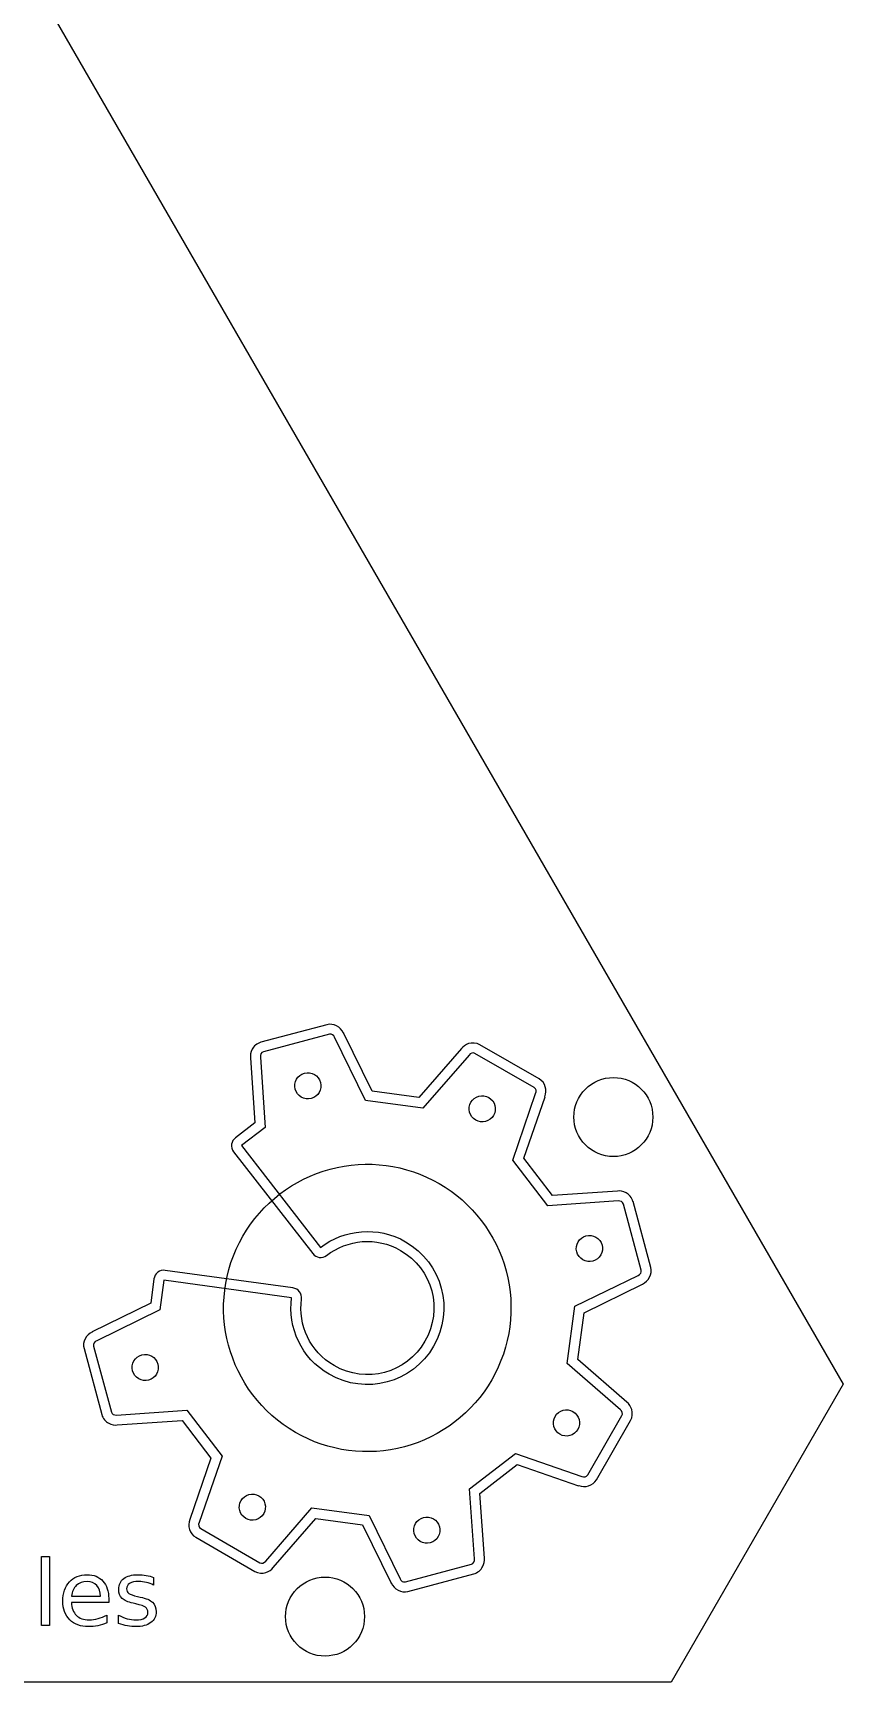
# Model space of a CAD drawing. Extents: x -55 to 123, y 94 to 249.
# Drawn here: x 85.1 to 123, y 94.2 to 171.4 of the extents above; entities that cross this region are included whole.
import ezdxf

# ---------------------------------------------------------------- set-up
doc = ezdxf.new("R2010")
doc.units = 0
doc.layers.get('0').update_dxf_attribs({"linetype": 'CONTINUOUS'})

msp = doc.modelspace()

# ---------------------------------------------------------------- linework, layer by layer
at = {"color": 7}
for p, q in [((41.912222, 248.554189), (122.98848, 108.125969)), ((98.521145, 122.246738), (98.521145, 122.246738)), ((106.627834, 120.706794), (106.627834, 120.706794)), ((114.08534, 120.62745), (114.08534, 120.62745)), ((94.889915, 115.054574), (94.889915, 115.054574)), ((111.27125, 113.885599), (111.27125, 113.885599)), ((90.159976, 109.496616), (90.159976, 109.496616)), ((122.98848, 108.125969), (114.93848, 94.182959)), ((109.731312, 105.778905), (109.731312, 105.778905)), ((94.803399, 102.675424), (94.803399, 102.675424)), ((102.910095, 101.13549), (102.910095, 101.13549)), ((85.453892, 100.050669), (85.834231, 100.050669)), ((85.453892, 96.834328), (85.453892, 100.050669)), ((85.834231, 100.050669), (85.834231, 96.834328)), ((90.708351, 99.08122), (90.708351, 98.721552)), ((90.708351, 99.081217), (90.708351, 99.08122)), ((86.871892, 98.196519), (88.227882, 98.198586)), ((88.608221, 98.086967), (88.608221, 98.086965)), ((88.608221, 98.086965), (88.608221, 97.90093)), ((89.955942, 98.188246), (90.086167, 98.159306)), ((88.608221, 97.90093), (86.85949, 97.90093)), ((88.519337, 97.311816), (88.519337, 96.952148)), ((89.062973, 96.919075), (89.062973, 97.311816)), ((89.879461, 97.840985), (89.747169, 97.871995)), ((85.834231, 96.834328), (85.453892, 96.834328)), ((100.58532, 97.244759), (100.58532, 97.244759)), ((114.93848, 94.182959), (-47.214053, 94.182961))]:
    msp.add_line(p, q, dxfattribs=at)
at = {"color": 1}
for p, q in [((98.819311, 124.950415), (95.73229, 124.127774)), ((98.821943, 124.948896), (98.819311, 124.950415)), ((99.60522, 124.564977), (99.594978, 124.55961)), ((100.935878, 121.833213), (99.60522, 124.564977)), ((105.125234, 123.83683), (103.134859, 121.543605)), ((108.757685, 122.413145), (105.98882, 124.011749)), ((95.241739, 123.395387), (95.456364, 120.360064)), ((103.134859, 121.543605), (100.935878, 121.833213)), ((108.04416, 118.702288), (109.038052, 121.577964)), ((109.038052, 121.577964), (109.028434, 121.579757)), ((95.456364, 120.360064), (94.543361, 119.661323)), ((94.456997, 119.005614), (98.159521, 114.234514)), ((109.392201, 116.951154), (108.04416, 118.702288)), ((112.423307, 117.164652), (109.392201, 116.951154)), ((113.155654, 116.674126), (113.153022, 116.675646)), ((113.986736, 113.589354), (113.155654, 116.674126)), ((90.725828, 113.049193), (90.577209, 111.909147)), ((97.233669, 112.630921), (91.250512, 113.451851)), ((110.864245, 111.464733), (113.597547, 112.798058)), ((113.597547, 112.798058), (113.592814, 112.808311)), ((90.577209, 111.909147), (87.841228, 110.577357)), ((110.573919, 109.276856), (110.864245, 111.464733)), ((87.841228, 110.577357), (87.845962, 110.567104)), ((87.45204, 109.78606), (88.281576, 106.698622)), ((112.868273, 107.282258), (110.573919, 109.276856)), ((89.01016, 106.213828), (92.043943, 106.425781)), ((92.043943, 106.425781), (93.391568, 104.667754)), ((111.440509, 103.648679), (113.039075, 106.417476)), ((113.039075, 106.417476), (113.038977, 106.417545)), ((93.391568, 104.667754), (92.39922, 101.794753)), ((105.983646, 103.011141), (107.73478, 104.35918)), ((107.73478, 104.35918), (110.607783, 103.366831)), ((106.197144, 99.98004), (105.983646, 103.011141)), ((110.607783, 103.366831), (110.611338, 103.379066)), ((92.39922, 101.794753), (92.408838, 101.792959)), ((96.312031, 99.535878), (98.309716, 101.835592)), ((98.309716, 101.835592), (100.494918, 101.546808)), ((100.494918, 101.546808), (101.828249, 98.813502)), ((92.681127, 100.962242), (95.449992, 99.363637)), ((101.828249, 98.813502), (101.838491, 98.818868)), ((102.618025, 98.422321), (105.706593, 99.247654))]:
    msp.add_line(p, q, dxfattribs=at)
at = {"color": 5}
for p, q in [((98.940868, 124.50128), (95.851855, 123.677093)), ((100.627935, 121.401287), (99.185854, 124.359837)), ((105.477148, 123.528974), (103.3198, 121.048537)), ((108.524205, 122.007824), (105.75463, 123.606839)), ((95.708022, 123.427967), (95.938414, 120.144732)), ((103.3198, 121.048537), (100.627935, 121.401287)), ((107.523668, 118.615894), (108.595514, 121.728585)), ((95.938414, 120.144732), (94.826079, 119.292112)), ((94.826079, 119.292112), (98.526518, 114.520348)), ((109.173338, 116.467597), (107.523668, 118.615894)), ((112.456557, 116.697993), (109.173338, 116.467597)), ((113.536436, 113.466896), (112.705694, 116.554153)), ((91.186947, 112.98895), (91.004724, 111.59933)), ((97.169635, 112.170158), (91.186947, 112.98895)), ((110.431637, 111.771514), (113.392603, 113.217769)), ((91.004724, 111.59933), (88.046168, 110.157247)), ((110.079532, 109.090364), (110.431637, 111.771514)), ((87.902335, 109.908121), (88.73307, 106.820855)), ((112.564119, 106.930613), (110.079532, 109.090364)), ((88.978055, 106.679412), (92.261281, 106.909817)), ((92.261281, 106.909817), (93.912709, 104.754978)), ((111.036428, 103.881825), (112.635439, 106.651393)), ((93.912709, 104.754978), (92.840855, 101.642271)), ((105.500351, 103.230275), (107.648646, 104.879946)), ((107.648646, 104.879946), (110.761333, 103.808097)), ((105.730749, 99.947049), (105.500351, 103.230275)), ((95.959221, 99.841882), (98.121363, 102.330625)), ((98.121363, 102.330625), (100.806684, 101.976126)), ((100.806684, 101.976126), (102.248759, 99.017567)), ((92.914561, 101.367187), (95.684137, 99.768172)), ((102.497896, 98.873728), (105.586916, 99.697923))]:
    msp.add_line(p, q, dxfattribs=at)
at = {"color": 2}
for p, q in [((98.940868, 124.50128), (95.851855, 123.677093)), ((100.627935, 121.401287), (99.185854, 124.359837)), ((105.477148, 123.528974), (103.3198, 121.048537)), ((108.524205, 122.007824), (105.75463, 123.606839)), ((95.708022, 123.427967), (95.938414, 120.144732)), ((103.3198, 121.048537), (100.627935, 121.401287)), ((107.523668, 118.615894), (108.595514, 121.728585)), ((95.938414, 120.144732), (94.826079, 119.292112)), ((94.826079, 119.292112), (98.526518, 114.520348)), ((109.173338, 116.467597), (107.523668, 118.615894)), ((112.456557, 116.697993), (109.173338, 116.467597)), ((113.536436, 113.466896), (112.705694, 116.554153)), ((91.186947, 112.98895), (91.004724, 111.59933)), ((97.169635, 112.170158), (91.186947, 112.98895)), ((110.431637, 111.771514), (113.392603, 113.217769)), ((91.004724, 111.59933), (88.046168, 110.157247)), ((110.079532, 109.090364), (110.431637, 111.771514)), ((87.902335, 109.908121), (88.73307, 106.820855)), ((112.564119, 106.930613), (110.079532, 109.090364)), ((88.978055, 106.679412), (92.261281, 106.909817)), ((92.261281, 106.909817), (93.912709, 104.754978)), ((111.036428, 103.881825), (112.635439, 106.651393)), ((93.912709, 104.754978), (92.840855, 101.642271)), ((105.500351, 103.230275), (107.648646, 104.879946)), ((107.648646, 104.879946), (110.761333, 103.808097)), ((105.730749, 99.947049), (105.500351, 103.230275)), ((95.959221, 99.841882), (98.121363, 102.330625)), ((98.121363, 102.330625), (100.806684, 101.976126)), ((100.806684, 101.976126), (102.248759, 99.017567)), ((92.914561, 101.367187), (95.684137, 99.768172)), ((102.497896, 98.873728), (105.586916, 99.697923))]:
    msp.add_line(p, q, dxfattribs=at)
at = {"color": 1}
for points in [[(99.594978, 124.55961), (99.467434, 124.850988), (99.134441, 125.031185), (98.821943, 124.948896)], [(95.322781, 123.801161), (95.248698, 123.65982), (95.232875, 123.521463), (95.241739, 123.395387)], [(95.73229, 124.127774), (95.553378, 124.079793), (95.396815, 123.942531), (95.322781, 123.801161)], [(105.459658, 124.064253), (105.308613, 124.014269), (105.205816, 123.92955), (105.125234, 123.83683)], [(105.98882, 124.011749), (105.825118, 124.106188), (105.610705, 124.114247), (105.459658, 124.064253)], [(109.028434, 121.579757), (109.150073, 121.879033), (109.052968, 122.242663), (108.757685, 122.413145)], [(94.543361, 119.661323), (94.44473, 119.585984), (94.380174, 119.474459), (94.363967, 119.351409)], [(94.363967, 119.351409), (94.34776, 119.228359), (94.381237, 119.103922), (94.456997, 119.005614)], [(112.829085, 117.083607), (112.687742, 117.157692), (112.549372, 117.173534), (112.423307, 117.164652)], [(113.153022, 116.675646), (113.104463, 116.853516), (112.969784, 117.009919), (112.829085, 117.083607)], [(98.812542, 114.149679), (99.782541, 114.900276), (101.141388, 115.039458), (102.273621, 114.385763)], [(102.273621, 114.385763), (103.768499, 113.522695), (104.279131, 111.625468), (103.416056, 110.130578)], [(91.250512, 113.451851), (91.127493, 113.468307), (91.002986, 113.435081), (90.904524, 113.359518)], [(98.159521, 114.234514), (98.316727, 114.031292), (98.608629, 113.993371), (98.812542, 114.149679)], [(113.592814, 112.808311), (113.893144, 112.936038), (114.073117, 113.266834), (113.986736, 113.589354)], [(90.904524, 113.359518), (90.806061, 113.283955), (90.741756, 113.172282), (90.725828, 113.049193)], [(97.63365, 112.107779), (97.667076, 112.362536), (97.488279, 112.596388), (97.233669, 112.630921)], [(99.159735, 108.992355), (98.027502, 109.64605), (97.468614, 110.892436), (97.63365, 112.107779)], [(87.845962, 110.567104), (87.545714, 110.439341), (87.365559, 110.108651), (87.45204, 109.78606)], [(103.416056, 110.130578), (102.553003, 108.635726), (100.654607, 108.12929), (99.159735, 108.992355)], [(88.281576, 106.698622), (88.328297, 106.524218), (88.464334, 106.367896), (88.607055, 106.293329)], [(113.10021, 106.930972), (113.055133, 107.084198), (112.966927, 107.196574), (112.868273, 107.282258)], [(113.038977, 106.417545), (113.130184, 106.57552), (113.145284, 106.777749), (113.10021, 106.930972)], [(88.607055, 106.293329), (88.749641, 106.218527), (88.887846, 106.205286), (89.01016, 106.213828)], [(110.611338, 103.379066), (110.911436, 103.257442), (111.275608, 103.363062), (111.440509, 103.648679)], [(92.408838, 101.792959), (92.288942, 101.493316), (92.396248, 101.126717), (92.681127, 100.962242)], [(105.706593, 99.247654), (105.885561, 99.295553), (106.04207, 99.432897), (106.116098, 99.574257)], [(106.116098, 99.574257), (106.190087, 99.715653), (106.205937, 99.854056), (106.197144, 99.98004)], [(95.449992, 99.363637), (95.608012, 99.272329), (95.816058, 99.258195), (95.96918, 99.306201)], [(95.96918, 99.306201), (96.122279, 99.354171), (96.230629, 99.442215), (96.312031, 99.535878)], [(101.838491, 98.818868), (101.965453, 98.517161), (102.294633, 98.335631), (102.618025, 98.422321)]]:
    msp.add_open_spline(points, degree=3, dxfattribs=at)
at = {"color": 5}
for points in [[(99.185854, 124.359837), (99.156774, 124.468244), (99.049303, 124.530293), (98.940868, 124.50128)], [(95.851855, 123.677093), (95.743369, 123.647985), (95.700144, 123.539925), (95.708022, 123.427967)], [(105.75463, 123.606839), (105.657375, 123.662939), (105.550802, 123.613725), (105.477148, 123.528974)], [(108.595514, 121.728585), (108.651652, 121.825817), (108.621437, 121.951687), (108.524205, 122.007824)], [(112.705694, 116.554153), (112.676605, 116.662566), (112.56859, 116.705878), (112.456557, 116.697993)], [(98.526518, 114.520348), (99.64239, 115.383823), (101.210627, 115.539565), (102.508109, 114.790463)], [(102.508109, 114.790463), (104.221333, 113.801333), (104.808197, 111.611134), (103.819062, 109.897903)], [(113.392603, 113.217769), (113.501035, 113.246784), (113.565483, 113.358432), (113.536436, 113.466896)], [(98.926504, 108.586941), (97.629021, 109.336043), (96.97978, 110.772047), (97.169635, 112.170158)], [(88.046168, 110.157247), (87.937736, 110.128232), (87.873257, 110.016552), (87.902335, 109.908121)], [(103.819062, 109.897903), (102.829944, 108.184699), (100.639727, 107.597811), (98.926504, 108.586941)], [(88.73307, 106.820855), (88.762104, 106.712348), (88.866023, 106.671527), (88.978055, 106.679412)], [(112.635439, 106.651393), (112.691582, 106.748635), (112.648883, 106.856984), (112.564119, 106.930613)], [(110.761333, 103.808097), (110.858568, 103.751958), (110.980286, 103.784583), (111.036428, 103.881825)], [(92.840855, 101.642271), (92.784733, 101.545067), (92.81733, 101.423324), (92.914561, 101.367187)], [(95.684137, 99.768172), (95.781353, 99.712007), (95.885577, 99.75715), (95.959221, 99.841882)], [(105.586916, 99.697923), (105.695348, 99.726938), (105.738578, 99.835007), (105.730749, 99.947049)], [(102.248759, 99.017567), (102.277784, 98.909067), (102.389408, 98.844621), (102.497896, 98.873728)]]:
    msp.add_open_spline(points, degree=3, dxfattribs=at)
at = {"color": 2}
for points in [[(99.185854, 124.359837), (99.156774, 124.468244), (99.049303, 124.530293), (98.940868, 124.50128)], [(95.851855, 123.677093), (95.743369, 123.647985), (95.700144, 123.539925), (95.708022, 123.427967)], [(105.75463, 123.606839), (105.657375, 123.662939), (105.550802, 123.613725), (105.477148, 123.528974)], [(108.595514, 121.728585), (108.651652, 121.825817), (108.621437, 121.951687), (108.524205, 122.007824)], [(112.705694, 116.554153), (112.676605, 116.662566), (112.56859, 116.705878), (112.456557, 116.697993)], [(98.526518, 114.520348), (99.64239, 115.383823), (101.210627, 115.539565), (102.508109, 114.790463)], [(102.508109, 114.790463), (104.221333, 113.801333), (104.808197, 111.611134), (103.819062, 109.897903)], [(113.392603, 113.217769), (113.501035, 113.246784), (113.565483, 113.358432), (113.536436, 113.466896)], [(98.926504, 108.586941), (97.629021, 109.336043), (96.97978, 110.772047), (97.169635, 112.170158)], [(88.046168, 110.157247), (87.937736, 110.128232), (87.873257, 110.016552), (87.902335, 109.908121)], [(103.819062, 109.897903), (102.829944, 108.184699), (100.639727, 107.597811), (98.926504, 108.586941)], [(88.73307, 106.820855), (88.762104, 106.712348), (88.866023, 106.671527), (88.978055, 106.679412)], [(112.635439, 106.651393), (112.691582, 106.748635), (112.648883, 106.856984), (112.564119, 106.930613)], [(110.761333, 103.808097), (110.858568, 103.751958), (110.980286, 103.784583), (111.036428, 103.881825)], [(92.840855, 101.642271), (92.784733, 101.545067), (92.81733, 101.423324), (92.914561, 101.367187)], [(95.684137, 99.768172), (95.781353, 99.712007), (95.885577, 99.75715), (95.959221, 99.841882)], [(105.586916, 99.697923), (105.695348, 99.726938), (105.738578, 99.835007), (105.730749, 99.947049)], [(102.248759, 99.017567), (102.277784, 98.909067), (102.389408, 98.844621), (102.497896, 98.873728)]]:
    msp.add_open_spline(points, degree=3, dxfattribs=at)
at = {"color": 7}
for points in [[(97.771254, 122.679688), (98.097886, 122.767208), (98.433623, 122.57337), (98.521145, 122.246738)], [(97.338303, 121.929797), (97.250782, 122.256429), (97.444621, 122.592167), (97.771254, 122.679688)], [(98.521145, 122.246738), (98.608666, 121.920105), (98.414828, 121.584368), (98.088195, 121.496846)], [(110.927192, 121.935598), (111.274135, 122.28254), (111.744689, 122.47745), (112.23534, 122.47745)], [(112.23534, 122.47745), (113.257067, 122.47745), (114.08534, 121.649177), (114.08534, 120.62745)], [(97.623582, 121.558013), (97.48295, 121.639207), (97.380332, 121.772942), (97.338303, 121.929797)], [(98.088195, 121.496846), (97.93134, 121.454817), (97.764214, 121.47682), (97.623582, 121.558013)], [(105.50616, 120.854465), (105.464131, 121.01132), (105.486134, 121.178446), (105.567328, 121.319078)], [(105.567328, 121.319078), (105.648522, 121.45971), (105.782256, 121.562328), (105.939111, 121.604358)], [(105.939111, 121.604358), (106.095965, 121.646387), (106.263092, 121.624384), (106.403724, 121.54319)], [(106.403724, 121.54319), (106.696574, 121.374112), (106.796912, 120.999645), (106.627834, 120.706794)], [(110.38534, 120.62745), (110.38534, 121.118101), (110.58025, 121.588656), (110.927192, 121.935598)], [(105.791439, 120.482682), (105.650807, 120.563876), (105.548189, 120.69761), (105.50616, 120.854465)], [(106.627834, 120.706794), (106.458757, 120.413944), (106.08429, 120.313605), (105.791439, 120.482682)], [(110.927192, 119.319303), (110.58025, 119.666245), (110.38534, 120.1368), (110.38534, 120.62745)], [(114.08534, 120.62745), (114.08534, 119.605723), (113.257067, 118.77745), (112.23534, 118.77745)], [(112.23534, 118.77745), (111.744689, 118.77745), (111.274135, 118.97236), (110.927192, 119.319303)], [(94.889915, 115.054574), (95.781964, 116.599649), (97.251256, 117.727076), (98.974562, 118.188835)], [(98.974562, 118.188835), (100.697869, 118.650594), (102.534026, 118.408859), (104.079101, 117.51681)], [(104.079101, 117.51681), (105.624176, 116.624761), (106.751603, 115.155469), (107.213362, 113.432162)], [(97.35215, 105.865389), (94.134699, 107.722985), (93.032319, 111.837124), (94.889915, 115.054574)], [(110.521357, 114.318549), (110.433837, 114.645182), (110.627675, 114.98092), (110.954308, 115.068441)], [(110.954308, 115.068441), (111.280941, 115.155962), (111.616679, 114.962124), (111.7042, 114.635491)], [(110.806636, 113.946766), (110.666004, 114.02796), (110.563386, 114.161695), (110.521357, 114.318549)], [(111.7042, 114.635491), (111.746229, 114.478637), (111.724227, 114.31151), (111.643033, 114.170878)], [(111.27125, 113.885599), (111.114395, 113.84357), (110.947269, 113.865572), (110.806636, 113.946766)], [(111.643033, 114.170878), (111.561839, 114.030246), (111.428104, 113.927628), (111.27125, 113.885599)], [(107.213362, 113.432162), (107.67512, 111.708856), (107.433386, 109.872698), (106.541336, 108.327623)], [(89.727026, 108.746725), (89.639505, 109.073358), (89.833344, 109.409095), (90.159976, 109.496616)], [(90.159976, 109.496616), (90.486609, 109.584137), (90.822347, 109.390299), (90.909868, 109.063667)], [(90.909868, 109.063667), (90.951897, 108.906812), (90.929895, 108.739686), (90.848701, 108.599054)], [(90.012305, 108.374942), (89.871673, 108.456136), (89.769055, 108.58987), (89.727026, 108.746725)], [(90.476918, 108.313775), (90.320063, 108.271745), (90.152937, 108.293748), (90.012305, 108.374942)], [(90.848701, 108.599054), (90.767507, 108.458422), (90.633773, 108.355804), (90.476918, 108.313775)], [(106.541336, 108.327623), (105.649287, 106.782549), (104.179995, 105.655122), (102.456688, 105.193363)], [(109.446032, 106.150688), (109.404003, 106.307543), (109.426006, 106.474669), (109.5072, 106.615301)], [(109.5072, 106.615301), (109.676278, 106.908152), (110.050745, 107.00849), (110.343596, 106.839412)], [(110.343596, 106.839412), (110.636446, 106.670335), (110.736785, 106.295868), (110.567708, 106.003017)], [(102.456688, 105.193363), (100.733382, 104.731605), (98.897224, 104.97334), (97.35215, 105.865389)], [(109.731312, 105.778905), (109.590679, 105.860099), (109.488061, 105.993833), (109.446032, 106.150688)], [(110.195925, 105.717738), (110.03907, 105.675708), (109.871944, 105.697711), (109.731312, 105.778905)], [(110.567708, 106.003017), (110.486514, 105.862385), (110.352779, 105.759767), (110.195925, 105.717738)], [(94.74223, 102.21081), (94.700201, 102.367665), (94.722204, 102.534792), (94.803399, 102.675424)], [(94.803399, 102.675424), (94.884593, 102.816056), (95.018327, 102.918674), (95.175182, 102.960703)], [(95.175182, 102.960703), (95.332036, 103.002732), (95.499163, 102.98073), (95.639795, 102.899536)], [(95.639795, 102.899536), (95.780427, 102.818342), (95.883045, 102.684607), (95.925074, 102.527753)], [(95.027509, 101.839026), (94.886877, 101.92022), (94.784259, 102.053955), (94.74223, 102.21081)], [(95.863906, 102.06314), (95.782713, 101.922507), (95.648978, 101.819888), (95.492123, 101.777859)], [(95.925074, 102.527753), (95.967103, 102.370898), (95.945101, 102.203772), (95.863906, 102.06314)], [(102.971262, 101.600103), (103.052456, 101.740735), (103.186191, 101.843353), (103.343045, 101.885382)], [(103.343045, 101.885382), (103.4999, 101.927411), (103.667026, 101.905409), (103.807658, 101.824215)], [(95.492123, 101.777859), (95.335268, 101.735829), (95.168142, 101.757832), (95.027509, 101.839026)], [(102.910095, 101.13549), (102.868066, 101.292344), (102.890068, 101.459471), (102.971262, 101.600103)], [(103.659987, 100.70254), (103.333354, 100.615019), (102.997616, 100.808857), (102.910095, 101.13549)], [(104.092938, 101.452432), (104.180458, 101.125799), (103.986619, 100.790061), (103.659987, 100.70254)], [(103.807658, 101.824215), (103.948291, 101.743021), (104.050909, 101.609286), (104.092938, 101.452432)], [(86.462615, 97.969145), (86.462615, 98.348106), (86.56459, 98.648518), (86.76854, 98.870382)], [(86.76854, 98.870382), (86.973867, 99.093624), (87.250164, 99.205245), (87.59743, 99.205245)], [(87.601564, 98.882782), (87.389346, 98.882782), (87.219158, 98.822838), (87.091001, 98.702948)], [(87.59743, 99.205245), (87.908866, 99.205245), (88.154846, 99.104649), (88.335369, 98.903455)], [(88.052182, 98.696747), (87.939183, 98.820771), (87.788977, 98.882782), (87.601564, 98.882782)], [(88.335369, 98.903455), (88.51727, 98.703639), (88.608221, 98.431477), (88.608221, 98.086967)], [(89.07951, 98.523118), (89.07951, 98.740848), (89.15668, 98.908969), (89.31102, 99.02748)], [(89.31102, 99.02748), (89.46536, 99.145992), (89.684468, 99.205247), (89.968344, 99.205247)], [(89.588006, 98.800095), (89.494299, 98.742215), (89.447446, 98.655399), (89.447446, 98.539646)], [(90.01382, 98.886915), (89.825029, 98.886915), (89.683091, 98.857975), (89.588006, 98.800095)], [(89.968344, 99.205247), (90.108904, 99.205247), (90.241196, 99.194911), (90.365219, 99.174237)], [(90.373487, 98.845575), (90.257732, 98.873135), (90.137843, 98.886915), (90.01382, 98.886915)], [(90.365219, 99.174237), (90.489242, 99.153564), (90.60362, 99.122557), (90.708351, 99.081217)], [(90.708351, 98.721552), (90.600864, 98.776672), (90.489242, 98.818013), (90.373487, 98.845575)], [(97.427173, 98.552907), (97.774116, 98.899849), (98.24467, 99.094759), (98.735321, 99.094759)], [(98.735321, 99.094759), (99.757047, 99.094759), (100.58532, 98.266486), (100.58532, 97.244759)], [(87.091001, 98.702948), (86.964221, 98.583059), (86.891185, 98.414249), (86.871892, 98.196519)], [(88.227882, 98.198586), (88.225149, 98.40667), (88.166582, 98.572724), (88.052182, 98.696747)], [(89.236606, 98.099371), (89.131875, 98.202725), (89.07951, 98.343974), (89.07951, 98.523118)], [(89.747169, 97.871995), (89.511524, 97.921602), (89.341337, 97.997394), (89.236606, 98.099371)], [(89.447446, 98.539646), (89.447446, 98.451452), (89.481208, 98.381861), (89.548732, 98.330873)], [(89.548732, 98.330873), (89.616255, 98.281267), (89.751992, 98.233724), (89.955942, 98.188246)], [(90.086167, 98.159306), (90.356262, 98.101426), (90.547809, 98.019433), (90.660808, 97.913326)], [(96.885321, 97.244759), (96.885321, 97.73541), (97.080231, 98.205965), (97.427173, 98.552907)], [(86.785076, 97.096847), (86.570102, 97.311821), (86.462615, 97.602587), (86.462615, 97.969145)], [(86.85949, 97.90093), (86.87603, 97.639103), (86.954578, 97.439287), (87.095135, 97.301483)], [(87.095135, 97.301483), (87.237073, 97.165058), (87.434132, 97.096845), (87.686313, 97.096845)], [(88.11006, 97.150585), (88.247863, 97.186412), (88.384289, 97.240156), (88.519337, 97.311816)], [(89.062973, 97.311816), (89.203533, 97.23878), (89.342026, 97.183659), (89.478452, 97.146451)], [(90.33628, 97.681822), (90.267379, 97.736942), (90.115106, 97.789997), (89.879461, 97.840985)], [(90.297006, 97.183661), (90.393469, 97.245675), (90.4417, 97.332491), (90.4417, 97.44411)], [(90.4417, 97.44411), (90.4417, 97.547464), (90.40656, 97.626701), (90.33628, 97.681822)], [(90.832374, 97.473043), (90.832374, 97.258069), (90.746936, 97.087882), (90.576059, 96.96248)], [(90.660808, 97.913326), (90.775185, 97.808596), (90.832374, 97.661835), (90.832374, 97.473043)], [(87.663575, 96.774386), (87.294261, 96.774386), (87.001428, 96.881873), (86.785076, 97.096847)], [(88.099724, 96.819856), (87.956408, 96.789543), (87.811025, 96.774386), (87.663575, 96.774386)], [(87.686313, 97.096845), (87.832385, 97.096845), (87.973634, 97.114759), (88.11006, 97.150585)], [(88.519337, 96.952148), (88.382911, 96.894268), (88.24304, 96.850171), (88.099724, 96.819856)], [(89.48672, 96.811588), (89.35305, 96.835015), (89.211801, 96.870844), (89.062973, 96.919075)], [(89.478452, 97.146451), (89.614877, 97.110625), (89.749925, 97.092711), (89.883595, 97.092711)], [(89.875327, 96.774378), (89.751304, 96.774378), (89.621768, 96.786782), (89.48672, 96.811588)], [(90.576059, 96.96248), (90.40656, 96.837079), (90.172983, 96.774378), (89.875327, 96.774378)], [(89.883595, 97.092711), (90.06274, 97.092711), (90.200543, 97.123028), (90.297006, 97.183661)], [(97.427173, 95.936612), (97.080231, 96.283554), (96.885321, 96.754109), (96.885321, 97.244759)], [(100.58532, 97.244759), (100.58532, 96.223033), (99.757047, 95.39476), (98.735321, 95.394759)], [(98.735321, 95.394759), (98.24467, 95.394759), (97.774116, 95.589669), (97.427173, 95.936612)]]:
    msp.add_open_spline(points, degree=3, dxfattribs=at)

doc.saveas('drawing.dxf')
